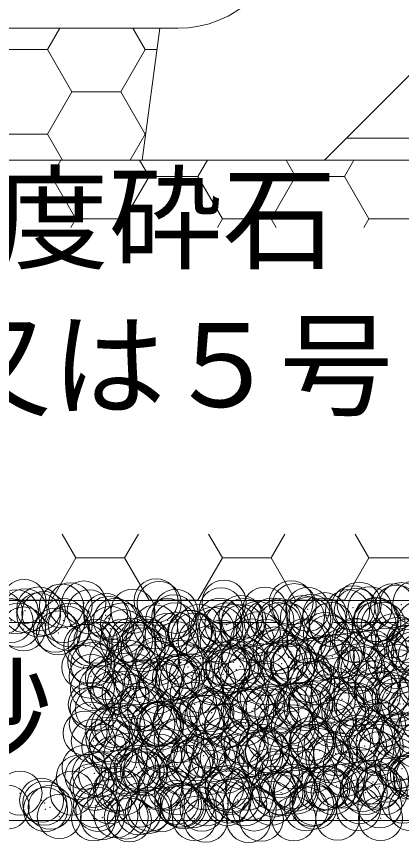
# Model space of a CAD drawing. Units: millimetres at full size; details may follow other scales. Extents: x 47228 to 87734, y -20408 to -2620.
# Drawn here: x 56913.5 to 57088.6, y -7366.3 to -6991.1 of the extents above; entities that cross this region are included whole.
import ezdxf
from ezdxf.enums import TextEntityAlignment as Align

# ---------------------------------------------------------------- set-up
doc = ezdxf.new("R2010")
doc.units = ezdxf.units.MM
doc.header["$LTSCALE"] = 40
doc.header["$PDMODE"] = 32
doc.header["$PDSIZE"] = 20
doc.linetypes.add('USER1', pattern=[1.35, 0.75, -0.6])
for name, color, linetype, lineweight in [('0_2', 7, 'Continuous', 5), ('本体', 2, 'Continuous', 13), ('ﾊｯﾁﾝｸﾞ', 7, 'Continuous', 5)]:
    doc.layers.add(name, color=color, linetype=linetype, lineweight=lineweight)
doc.styles.add('ＭＳ ゴシック', font='')
doc.styles.get('ＭＳ ゴシック').set_extended_font_data('MS Gothic')

msp = doc.modelspace()

# ---------------------------------------------------------------- linework, layer by layer
at = {"layer": '本体'}
for p, q in [((56820.39, -6996.4), (56986.83, -6996.4)), ((56978.61, -6996.4), (56970.61, -7056.4)), ((57053.61, -7056.4), (57092.24, -7017.77)), ((56753.61, -7056.4), (57053.61, -7056.4))]:
    msp.add_line(p, q, dxfattribs=at)
msp.add_arc((56986.83, -6946.4), 50, 270, 356.1859, dxfattribs=at)
at = {"layer": 'ﾊｯﾁﾝｸﾞ'}
for p, q in [((56927.58, -7006.06), (56933.16, -6996.4)), ((56972.03, -7006.06), (56966.45, -6996.4)), ((56905.36, -7006.06), (56927.58, -7006.06)), ((56938.69, -7025.31), (56927.58, -7006.06)), ((56960.92, -7025.31), (56972.03, -7006.06)), ((56972.03, -7006.06), (56977.32, -7006.06)), ((56927.58, -7044.55), (56938.69, -7025.31)), ((56938.69, -7025.31), (56960.92, -7025.31)), ((56972.03, -7044.55), (56960.92, -7025.31)), ((56905.36, -7044.55), (56927.58, -7044.55)), ((56934.42, -7056.4), (56927.58, -7044.55)), ((56965.19, -7056.4), (56972.03, -7044.55)), ((56972.03, -7044.55), (56972.19, -7044.55)), ((56929.34, -7063.8), (56933.61, -7056.4)), ((56973.79, -7063.8), (56969.51, -7056.4)), ((56996.01, -7063.8), (57000.29, -7056.4)), ((57040.46, -7063.8), (57036.19, -7056.4)), ((57062.69, -7063.8), (57066.96, -7056.4)), ((56907.11, -7063.8), (56929.34, -7063.8)), ((56940.45, -7083.05), (56929.34, -7063.8)), ((56962.67, -7083.05), (56973.79, -7063.8)), ((56973.79, -7063.8), (56996.01, -7063.8)), ((57007.12, -7083.05), (56996.01, -7063.8)), ((57029.35, -7083.05), (57040.46, -7063.8)), ((57040.46, -7063.8), (57062.69, -7063.8)), ((57073.8, -7083.05), (57062.69, -7063.8)), ((56938.18, -7086.97), (56940.45, -7083.05)), ((56940.45, -7083.05), (56962.68, -7083.05)), ((56964.94, -7086.97), (56962.67, -7083.05)), ((57004.86, -7086.97), (57007.12, -7083.05)), ((57007.12, -7083.05), (57029.35, -7083.05)), ((57031.62, -7086.97), (57029.35, -7083.05)), ((57071.53, -7086.97), (57073.8, -7083.05)), ((57073.8, -7083.05), (57096.03, -7083.05)), ((56940.45, -7237.03), (56934.22, -7226.23)), ((56962.67, -7237.03), (56968.91, -7226.23)), ((57007.12, -7237.03), (57000.89, -7226.23)), ((57029.35, -7237.03), (57035.58, -7226.23)), ((57073.8, -7237.03), (57067.57, -7226.23)), ((56929.34, -7256.28), (56940.45, -7237.03)), ((56940.45, -7237.03), (56962.68, -7237.03)), ((56973.79, -7256.28), (56962.67, -7237.03)), ((56996.01, -7256.28), (57007.12, -7237.03)), ((57007.12, -7237.03), (57029.35, -7237.03)), ((57040.46, -7256.28), (57029.35, -7237.03)), ((57062.69, -7256.28), (57073.8, -7237.03)), ((57073.8, -7237.03), (57096.03, -7237.03)), ((56907.11, -7256.28), (56929.34, -7256.28)), ((56929.41, -7256.4), (56929.34, -7256.28)), ((56973.72, -7256.4), (56973.79, -7256.28)), ((56973.79, -7256.28), (56996.01, -7256.28)), ((56996.08, -7256.4), (56996.01, -7256.28)), ((57040.39, -7256.4), (57040.46, -7256.28)), ((57040.46, -7256.28), (57062.69, -7256.28)), ((57062.76, -7256.4), (57062.69, -7256.28))]:
    msp.add_line(p, q, dxfattribs=at)
at = {"layer": 'ﾊｯﾁﾝｸﾞ', "linetype": 'USER1', "lineweight": 9}
msp.add_lwpolyline([(57063.61, -7046.4), (57303.61, -7046.4), (57303.61, -7266.4), (56503.61, -7266.4), (56503.61, -7046.4), (56743.61, -7046.4)], dxfattribs=at)
at = {"layer": 'ﾊｯﾁﾝｸﾞ', "lineweight": 20}
for points in [[(57293.61, -7256.4), (56513.61, -7256.4), (56513.61, -7056.4), (57293.61, -7056.4)], [(56513.61, -7256.4), (57293.61, -7256.4), (57293.61, -7356.4), (56513.61, -7356.4)]]:
    msp.add_lwpolyline(points, close=True, dxfattribs=at)
at = {"layer": 'ﾊｯﾁﾝｸﾞ'}
for p in [(56916.94, -7256.84), (56933.97, -7258.87), (56937.93, -7258.35), (56944.13, -7257.53), (56976.97, -7256.49), (56978.37, -7257.78), (57007.91, -7257.17), (57038.4, -7257.43), (57039.8, -7258.72), (57066.52, -7259.71), (57069.34, -7258.1), (57084.57, -7258.77), (57086.46, -7259.46), (57088.54, -7258.25), (57094.73, -7257.44), (56906.41, -7262.16), (56913.46, -7261.57), (56917.42, -7261.05), (56923.57, -7262.92), (56923.62, -7260.23), (56925.9, -7262.26), (56946.48, -7261.52), (56954.06, -7263.18), (56966.43, -7261.26), (56985.92, -7261.36), (57006.5, -7260.61), (57026.44, -7260.36), (57045.94, -7260.45), (57053.71, -7262.84), (57064.06, -7261.47), (57068.03, -7260.95), (57074.22, -7260.14), (56911.01, -7265.54), (56934.74, -7265.5), (56955.47, -7264.47), (56958.47, -7265.45), (56982.2, -7265.41), (56985, -7263.85), (57005.93, -7265.37), (57015.49, -7264.12), (57016.9, -7265.4), (57023.04, -7266.87), (57027, -7266.35), (57029.66, -7265.32), (57033.2, -7265.54), (57043.55, -7264.17), (57046.43, -7264.79), (57047.52, -7263.65), (57053.39, -7265.28), (57056.6, -7267.33), (57056.69, -7267.25), (57076.19, -7267.34), (57076.93, -7265.05), (57077.12, -7265.24), (57078.33, -7266.34), (57080.33, -7267.29), (57096.77, -7266.6), (56914.22, -7267.59), (56916.71, -7269.31), (56931.16, -7269.87), (56936.66, -7269.05), (56937.95, -7267.54), (56956.15, -7269.15), (56961.68, -7267.5), (56962.1, -7270.54), (56976.73, -7268.41), (56985.41, -7267.46), (56992.18, -7270.94), (56992.59, -7270.8), (56996.68, -7268.15), (57002.53, -7269.57), (57006.49, -7269.05), (57009.14, -7267.42), (57012.69, -7268.24), (57016.17, -7268.25), (57032.87, -7267.37), (57036.75, -7267.5), (56932.56, -7271.16), (56965.47, -7274.45), (56971.67, -7273.64), (56973.25, -7274.87), (56982.02, -7272.27), (56985.98, -7271.75), (56993.99, -7272.09), (56996.98, -7274.83), (57020.71, -7274.78), (57023.53, -7271.48), (57044.44, -7274.74), (57054.02, -7271.74), (57055.42, -7273.03), (57067, -7274.39), (57068.17, -7274.7), (57084.96, -7272.41), (57086.94, -7274.14), (57091.9, -7274.66), (56944.96, -7277.15), (56946.96, -7276.2), (56949.52, -7274.91), (56951.15, -7276.34), (56961.5, -7274.98), (56966.91, -7275.94), (56969.68, -7277.49), (56986.4, -7276.04), (57000.62, -7278.17), (57006.98, -7275.3), (57026.92, -7275.04), (57031.11, -7278.43), (57046.42, -7275.14), (57091.6, -7277.58), (57095.56, -7277.06), (56971.08, -7278.78), (57032.52, -7279.71), (57037.23, -7282.19), (57057.17, -7281.93), (57060.74, -7281.64), (57062.05, -7279.1), (57071.09, -7280.28), (57075.05, -7279.76), (57076.67, -7282.03), (57081.25, -7278.94), (57092.54, -7279.36), (57093.95, -7280.65), (57097.25, -7281.28), (56946.77, -7284.18), (56948.18, -7285.47), (56956.63, -7283.83), (56964.62, -7284.54), (56977.21, -7283.09), (56977.71, -7284.85), (56988.35, -7284.49), (56997.16, -7282.83), (57008.21, -7285.12), (57012.08, -7284.45), (57016.65, -7282.93), (57030.06, -7285.68), (57034.03, -7285.16), (57035.81, -7284.41), (57039.15, -7285.79), (57040.23, -7284.34), (57050.58, -7282.98), (57054.54, -7282.46), (57059.54, -7284.36), (57069.64, -7286.05), (57083.27, -7284.32), (56944.1, -7286.63), (56967.83, -7286.58), (56991.56, -7286.54), (56999.2, -7289.74), (57009.55, -7288.38), (57009.61, -7286.4), (57013.52, -7287.86), (57015.29, -7286.5), (57019.71, -7287.04), (57027.4, -7289.72), (57039.02, -7286.45), (57046.9, -7289.82), (57062.75, -7286.41), (57067.48, -7289.08), (57071.04, -7287.34), (57086.48, -7286.37), (57087.42, -7288.82), (56947.44, -7290.88), (56954.81, -7291.54), (56967.39, -7290.63), (56972.5, -7293.26), (56978.69, -7292.44), (56985.3, -7291.8), (56986.7, -7293.09), (56986.88, -7290.72), (56989.04, -7291.08), (56993.01, -7290.56), (57007.46, -7289.98), (57016.24, -7292.48), (57046.73, -7292.74), (57077.67, -7293.41), (56948.02, -7296.48), (56951.99, -7295.96), (56955.67, -7294), (56958.18, -7295.14), (56968.53, -7293.78), (56979.4, -7293.95), (57003.13, -7293.91), (57026.86, -7293.87), (57037.71, -7296.87), (57048.13, -7294.03), (57050.59, -7293.82), (57057.65, -7296.61), (57074.32, -7293.78), (57077.15, -7296.71), (57097.73, -7295.97), (57098.05, -7293.74), (56957.11, -7298.51), (56962.39, -7298.49), (56963.8, -7299.78), (56977.69, -7297.77), (56993.33, -7299.17), (56997.64, -7297.52), (57017.13, -7297.61), (57023.82, -7299.43), (57025.23, -7300.71), (57054.76, -7300.1), (57067.76, -7300.44), (57078.11, -7299.08), (57082.08, -7298.56), (57085.25, -7300.36), (57088.27, -7297.74), (56947.05, -7303.66), (56970.78, -7303.62), (56994.51, -7303.57), (57007.94, -7304.66), (57018.23, -7303.53), (57027.88, -7304.41), (57037.09, -7304.48), (57041.06, -7303.96), (57041.96, -7303.49), (57047.25, -7303.14), (57047.38, -7304.5), (57057.6, -7301.78), (57061.57, -7301.26), (57065.69, -7303.44), (57067.96, -7303.76), (57086.66, -7301.65), (57087.9, -7303.5), (57089.42, -7303.4), (56947.92, -7305.56), (56950.26, -7305.71), (56967.87, -7305.31), (56970.43, -7305.85), (56973.99, -7305.66), (56987.36, -7305.4), (56997.72, -7305.62), (57000.92, -7306.11), (57002.32, -7307.4), (57006.23, -7308.55), (57016.58, -7307.18), (57020.54, -7306.66), (57021.45, -7305.58), (57026.74, -7305.85), (57031.86, -7306.79), (57045.18, -7305.53), (57062.35, -7307.05), (57063.75, -7308.34), (57068.91, -7305.49), (57092.64, -7305.45), (57093.29, -7307.72), (56979.52, -7312.06), (56985.72, -7311.25), (56996.07, -7309.88), (56998.12, -7312.2), (57000.03, -7309.36), (57017.61, -7312.29), (57038.19, -7311.55), (57058.13, -7311.3), (57077.63, -7311.39), (57098.21, -7310.65), (56947.52, -7312.54), (56955.04, -7315.28), (56957.59, -7313.2), (56959.01, -7314.76), (56961.83, -7313.08), (56965.21, -7313.95), (56975.56, -7312.58), (56978.01, -7312.8), (56978.17, -7312.45), (56979.41, -7314.09), (56985.56, -7313.03), (57008.95, -7313.48), (57009.29, -7312.99), (57033.02, -7312.95), (57039.44, -7313.74), (57040.85, -7315.03), (57056.75, -7312.9), (57070.38, -7314.41), (57080.48, -7312.86), (56944.69, -7316.65), (56955.1, -7319.49), (57008.42, -7319.34), (57028.36, -7319.09), (57047.86, -7319.18), (57068.44, -7318.44), (57074.79, -7319.25), (57085.14, -7317.89), (57088.38, -7318.19), (57089.1, -7317.36), (57095.3, -7316.55), (56948.4, -7320.25), (56953.2, -7322.74), (56956.51, -7320.78), (56968.35, -7319.99), (56976.93, -7322.7), (56986.04, -7320.16), (56987.84, -7320.09), (57000.66, -7322.65), (57016.53, -7320.43), (57017.94, -7321.71), (57024.39, -7322.61), (57044.12, -7323.29), (57047.48, -7321.1), (57048.08, -7322.76), (57048.12, -7322.57), (57054.28, -7321.95), (57064.63, -7320.59), (57068.59, -7320.06), (57071.85, -7322.53), (57077.97, -7321.36), (57079.37, -7322.65), (57095.58, -7322.48), (56956.41, -7324.79), (56963.14, -7326.85), (56978.65, -7327.14), (56980.14, -7324.75), (56993.63, -7327.11), (56998.6, -7326.88), (57003.87, -7324.7), (57013.25, -7327.35), (57018.09, -7326.98), (57023.6, -7325.99), (57027.57, -7325.47), (57027.6, -7324.66), (57033.77, -7324.65), (57038.67, -7326.23), (57051.33, -7324.62), (57058.61, -7325.98), (57075.06, -7324.57), (57078.11, -7326.07), (56958.07, -7327.88), (56986.55, -7330.87), (56992.74, -7330.05), (56995.03, -7328.4), (57003.09, -7328.69), (57007.06, -7328.17), (57024.57, -7327.79), (57055.06, -7328.05), (57056.46, -7329.34), (57086, -7328.72), (56944.25, -7332.2), (56962.07, -7334.09), (56966.04, -7333.57), (56967.98, -7332.16), (56968.83, -7334.67), (56970.72, -7333.8), (56972.23, -7332.75), (56982.58, -7331.39), (56988.32, -7334.77), (56991.71, -7332.11), (57001.66, -7334.48), (57008.9, -7334.03), (57015.44, -7332.07), (57028.84, -7333.77), (57032.15, -7334.74), (57039.17, -7332.03), (57048.34, -7333.87), (57062.9, -7331.99), (57068.92, -7333.12), (57086.63, -7331.94), (57088.86, -7332.87), (56941.56, -7336.79), (56945.53, -7336.27), (56948.88, -7334.93), (56951.72, -7335.45), (56972.13, -7335.09), (57033.56, -7336.02), (57063.09, -7335.41), (57081.81, -7338.05), (57092.16, -7336.69), (57093.58, -7335.67), (57094.99, -7336.96), (57096.13, -7336.17), (56947.81, -7340.49), (56949.22, -7341.78), (56959.35, -7341.82), (56978.76, -7341.16), (56979.13, -7341.82), (56983.08, -7341.78), (56999.08, -7341.56), (57006.81, -7341.74), (57009.25, -7341.43), (57018.57, -7341.66), (57030.54, -7341.69), (57039.15, -7340.92), (57040.19, -7342.1), (57051.14, -7342.09), (57054.27, -7341.65), (57055.11, -7341.57), (57059.09, -7340.66), (57061.3, -7340.75), (57070.68, -7342.36), (57071.65, -7339.39), (57075.62, -7338.87), (57078, -7341.61), (57078.59, -7340.76), (56915.11, -7343.96), (56938.84, -7343.91), (56958.55, -7342.56), (56962.57, -7343.87), (56986.3, -7343.83), (57010.03, -7343.78), (57010.65, -7342.71), (57020.28, -7346.15), (57030.63, -7344.79), (57033.76, -7343.74), (57034.6, -7344.27), (57040.79, -7343.45), (57057.49, -7343.7), (57072.08, -7343.65), (57081.22, -7343.65), (56924.91, -7347.18), (56926.31, -7348.46), (56949.36, -7349.61), (56955.85, -7347.85), (56969.31, -7349.36), (56986.34, -7348.11), (56987.74, -7349.4), (56988.8, -7349.45), (56993.57, -7349.67), (56999.77, -7348.85), (57009.38, -7348.71), (57010.12, -7347.49), (57014.08, -7346.97), (57017.28, -7348.79), (57029.32, -7348.45), (57047.77, -7349.05), (57048.82, -7348.55), (57069.4, -7347.81), (57078.71, -7349.72), (57089.34, -7347.55), (56909.29, -7350.26), (56926.68, -7351.33), (56928.78, -7350.35), (56950.41, -7351.28), (56969.1, -7352.89), (56973.06, -7352.37), (56974.13, -7351.24), (56979.26, -7351.56), (56989.61, -7350.19), (56997.86, -7351.2), (57021.59, -7351.15), (57045.32, -7351.11), (57049.18, -7350.34), (57069.05, -7351.07), (57092.78, -7351.02), (56932.94, -7354.54), (56948.58, -7355.59), (56952.55, -7355.07), (56958.75, -7354.26), (56963.43, -7354.8), (56964.84, -7356.09), (56994.37, -7355.48), (56999.56, -7356.25), (57019.05, -7356.34), (57024.86, -7355.74), (57039.63, -7355.6), (57059.57, -7355.34), (57079.07, -7355.44)]:
    msp.add_point(p, dxfattribs=at)

# ---------------------------------------------------------------- texts
at = {"layer": '0_2', "style": 'ＭＳ ゴシック'}
msp.add_text('砂', height=37.98, dxfattribs=at).set_placement((56903.61, -7306.4), align=Align.MIDDLE_CENTER)
at = {"layer": 'ﾊｯﾁﾝｸﾞ', "style": 'ＭＳ ゴシック'}
for s, p in [('\u3000単粒度砕石', (56748.21, -7063.83)), ('（４号又は５号', (56722.31, -7130.5))]:
    msp.add_text(s, height=37.98, dxfattribs=at).set_placement(p, align=Align.TOP_LEFT)

doc.saveas('drawing.dxf')
